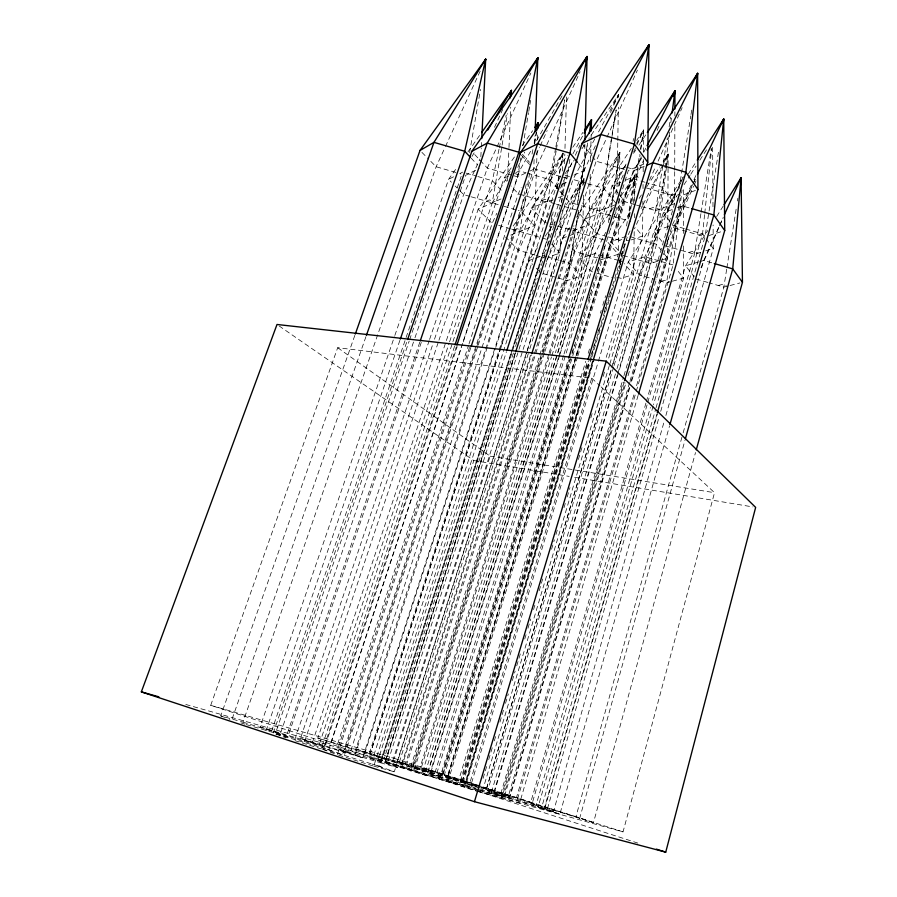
<?xml version="1.0" encoding="UTF-8"?>
<svg xmlns="http://www.w3.org/2000/svg" width="897" height="897" viewBox="0 0 897 897"><rect width="100%" height="100%" fill="white"/><g stroke="black" fill="none" stroke-linecap="round" stroke-linejoin="round"><path stroke-width="0.67" stroke-dasharray="4.49 3.36" d="M683.626 245.991L683.604 278.104L647.522 403.269M683.637 233.433L683.671 188.751M674.701 171.675L674.611 203.709L631.477 350.122M674.712 170.284L674.847 124.324M674.869 115.96L674.88 111.789M667.738 240.138L667.66 258.19L631.096 383.075M667.794 227.647L668.074 166.562M668.074 165.171L668.13 154.06L660.484 165.743M642.88 201.163L642.51 236.079L605.587 359.439M643.014 188.594L643.059 184.401M643.183 171.832L643.317 159.274M643.396 152.288L643.631 129.942L636.691 140.369M634.19 231.628L633.663 274.538L608.031 360.291M634.37 217.78L634.414 213.632M634.571 201.175L634.897 174.87L618.773 199.347M619.132 198.416L618.224 254.288L617.416 256.968M619.334 185.847L619.872 152.322L576.58 217.253M616.901 194.559L617.775 141.861M617.798 140.47L618.358 107.192M618.515 97.493L618.56 94.712L588.948 138.441M583.599 195.165L581.615 276.007L426.916 775.748L368.992 757.64L500.548 348.541M583.913 182.618L584.014 178.436L561.477 211.995M584.9 144.137L584.25 170.565L527.257 350.929M549.099 353.048L589.06 224.676L590.226 174.321M590.518 161.729L591.011 140.751M591.045 139.349L591.168 133.754M558.439 197.71L563.596 195.535L564.123 177.539M564.527 163.703L564.818 154.015M564.975 148.487L566.523 95.901M561.152 215.482L560.042 252.988L529.252 350.559M561.533 202.98L562.105 183.526M562.486 171.024L563.024 152.961L512.725 226.75M537.135 150.584L534.421 225.652L362.668 757.774L260.096 726.962L394.4 336.767M537.527 139.461L537.785 132.509M534.107 159.509L533.749 169.264L476.352 344.908M534.668 144.182L534.982 135.828M507.556 180.947L508.924 148.902M508.98 147.512L510.718 107.113M480.848 156.74L481.263 148.375M481.33 146.985L481.611 141.401M704.605 214.63L702.542 233.882L653.521 404.738M704.75 213.262L711.702 148.644M636.253 391.361L673.064 264.951L682.023 190.063M666.527 166.562L656.537 244.298L619.177 370.551M666.695 165.171L668.13 154.06L641.097 208.62M669.611 132.207L662.502 187.294L609.949 363.532M670.855 122.564L671.741 115.679M633.192 203.395L640.088 154.889M640.873 149.351L643.631 129.942L636.623 143.554M623.662 253.346L625.041 243.704M628.595 218.924L634.897 174.87L614.613 214.854M609.59 219.933L619.872 152.322L578.15 232.401L411.118 765.803L477.529 787.196L413.001 767.047L542.528 352.824M656.021 407.877L704.986 236.797L718.699 150.674M726.66 269.291L723.845 287.107L682.819 434.002M726.873 267.923L736.572 206.433M737.435 200.973L737.861 198.237M679.074 188.684L690.78 115.892M691.004 114.524L691.89 109.03M680.15 198.125L666.538 282.869L636.085 387.336M700.893 213.721L694.435 254.221L651.94 402.08M701.118 212.331L711.265 148.689M641.691 206.602L655.561 210.604L667.346 137.835M669.128 126.791L670.698 117.126M604.488 245.991L602.257 259.525L444.273 775.288L458.703 780.222L585.752 361.356M608.334 222.579L619.872 152.322L574.977 251.575L542.831 354.438M633.08 141.3L633.529 138.542M619.558 268.764L620.018 266.005M620.242 264.626L622.496 250.812M626.554 225.966L634.897 174.87L610.229 229.542M629.436 216.85L639.572 154.766M640.469 149.25L643.631 129.942L633.349 152.692M548.684 354.393L419.617 768.931L405.433 764.042L573.071 230.664L573.901 225.708M578.105 200.379L587.636 142.993M578.744 210.19L567.061 280.604L544.928 351.445M556.151 150.875L547.529 202.307L500.829 347.543M556.387 149.507L564.695 99.982M547.417 246.193L553.157 211.916M557.059 188.617L563.024 152.961L519.767 231.493L349.976 753.222M569.909 159.195L566.725 178.29L379.083 766.24L394.299 771.768L526.842 352.263M578.285 212.69L569.797 263.393L542.192 351.602M520.854 158.007L517.659 176.844L462.011 345.67M522.951 145.662L528.535 112.708M528.77 111.34L529.701 105.846M529.925 104.478L530.632 100.352M519.767 231.493L529.522 173.738M534.646 143.442L536.507 132.42M577.208 204.471L587.58 142.993M312.369 742.671L492.24 202.901L501.872 146.469M502.096 145.101L507.467 113.65M469.58 152.636L480.478 89.408M551.902 214.82L547.462 239.555L380.507 762.764L300.506 738.343L432.724 344.526M556.6 188.706L563.024 152.961L518.713 250.341L487.598 346.242M555.658 148.061L549.85 179.669L495.749 347.363M555.905 146.693L564.493 99.959M526.214 184.02L520.91 211.232L344.112 752.583M532.044 154.082L533.098 148.633M534.163 143.195L536.283 132.308M499.001 149.261L492.341 180.745L438.958 340.21M499.281 147.893L506.233 115.04M478.863 791.838L623.045 831.878L714.528 492.7L600.934 386.753M645.93 403.112L530.542 803.006L593.466 822.65L695.523 452.514M593.466 822.65L575.919 816.73L682.449 435.348M579.563 818.77L685.05 440.057M615.454 373.903L491.276 792.78L559.874 814.207L669.521 426.008M547.439 808.746L659.183 416.735M660.719 411.342L703.73 260.466L719.248 226.111M653.128 406.083L538.11 806.975L553.561 811.292L664.352 420.872M665.888 415.49L713.261 248.547L713.115 224.979M559.874 814.207L541.519 807.95L655.64 409.223M543.918 809.778L656.94 414.145M575.919 816.73L545.096 807.109L657.445 413.708M646.311 401.766L685.555 265.77L707.767 230.563M481.341 787.375L532.325 803.006L647.141 404.614M553.561 811.292L536.047 805.338L650.392 407.462M638.103 395.409L519.632 803.118L477.675 789.416M532.325 803.006L516.493 797.646L634.515 392.695M517.591 798.846L635.861 392.707M501.165 796.76L623.224 382.144M624.234 381.774L501.737 798.151L477.809 790.672M536.047 805.338L503.8 795.269L625.063 382.817M541.519 807.95L504.439 796.458L625.691 383.759M628.057 375.697L649.776 301.751M650.179 300.417L663.208 256.049M663.601 254.703L672.29 225.125L691.542 184.659M629.593 382.514L507.971 797.467L491.276 792.78M629.986 381.169L674.847 228.073L693.605 186.24M508.823 798.812L629.29 387.426M630.871 382.055L682.449 205.94L692.619 184.524M477.866 787.129L510.012 796.693L630.703 384.421M510.012 796.693L494.18 791.311L617.439 374.935M617.831 373.589L650.437 263.449L668.13 154.06L634.504 228.757M494.382 792.275L618.773 371.896M479.873 790.335L500.078 796.076L623.561 376.987M623.953 375.641L631.073 351.467M516.493 797.646L486.566 788.295L611.429 368.768M611.821 367.422L639.348 274.942L683.11 177.46M486.443 789.113L611.35 369.396M612.954 364.025L644.876 256.744L683.682 176.193M504.439 796.458L487.665 790.717L613.671 366.839M614.075 365.505L653.947 231.37L677.257 195.21M617.046 368.532L663.219 212.791L678.345 189.357M483.102 778.372L487.105 764.973M488.708 759.613L492.711 746.214M494.314 740.855L495.918 735.495M499.921 722.096L503.923 708.697M505.527 703.326L508.33 693.953M512.333 680.554L515.136 671.169M516.739 665.809L520.742 652.411M524.745 639.012L526.348 633.652M527.952 628.292L530.755 618.908M533.558 609.534L535.15 604.174M539.164 590.775L543.167 577.376M551.577 549.233L554.38 539.848M555.972 534.489L557.575 529.129M563.989 507.691L565.592 502.331M567.184 496.972L569.987 487.598M578.397 459.455L582.4 446.056M590.809 417.912L592.412 412.553M603.221 376.37L604.825 371.01M482.407 791.132L609.668 364.417M641.647 158.13L633.215 170.912L446.998 780.424L465.689 785.671L593.881 360.751M468.077 788.844L591.717 378.153L337.687 347.711L210.717 705.334L477.507 791.468M477.529 786.075L471.273 783.944L597.985 362.623M598.389 361.278L628.248 261.991L682.92 177.371M588.197 353.328L589.811 347.969M600.373 313.176L601.181 310.497M602.806 305.148L605.643 295.775M515.282 353.082L385.228 761.699L439.429 779.28L459.174 784.808L587.737 360.437M460.755 782.453L588.466 360.672M461.955 781.859L589.262 361.143M590.888 355.784L595.754 339.705M597.783 333.011L600.216 324.972M604.264 311.573L607.101 302.188M608.727 296.829L610.352 291.469M618.863 263.337L625.355 241.898M476.599 786.725L462.303 782.262L627.182 237.245M575.65 356.793L447.177 777.082L463.401 781.702L591.358 358.464M591.773 357.129L623.684 252.808M613.391 207.499L579.608 258.773L421.231 767.843L465.33 782.027L592.513 360.863M476.486 790.257L464.523 786.523L592.883 361.289M478.123 785.537L466.261 781.5L593.242 360.785M559.593 355.56L430.212 774.257L448.578 779.437L577.466 357.241M577.881 355.896L624.929 201.758L643.328 160.978M439.429 779.28L568.328 359.417M558.551 183.313L556.207 186.767L373.657 755.823L441.044 776.869L569.113 359.45M570.357 358.318L442.4 775.58L458.703 780.222M571.994 352.958L574.461 344.941M588.813 298.129L591.269 290.101M597.424 270.042L598.243 267.373M459.174 784.808L441.817 778.764L570.391 359.394M572.028 354.035L628.304 170.475L645.358 163.321M576.053 355.447L610.835 241.674L631.454 210.133M478.594 789.943L446.65 779.964L630.58 178.099L641.355 156.919M560.008 354.225L612.09 185.668L626.655 163.714M435.011 772.564L563.63 355.246M564.045 353.911L594.969 253.593L605.744 232.345M421.231 767.843L437.108 772.395L591.291 271.511L598.759 254.972M422.666 771.678L551.487 356.928M551.902 355.593L603.849 188.359L616.183 109.86L599.398 210.952L555.422 352.768M441.044 776.869L425.582 771.532L553.763 358.116M427.791 772.16L600.968 212.824L627.07 162.099M558.394 357.847L430.358 772.003L317.841 738.096L449.15 343.17M558.797 356.513L596.797 233.601L623.639 174.186M542.954 351.478L584.317 219.193L631.297 148.487M569.617 227.692L562.666 238.12L397.405 761.082L414.223 765.903L542.405 355.773M426.916 775.748L413.865 771.162L544.513 352.79M385.228 761.699L405.724 767.484L596.124 161.213L606.439 138.441M410.904 771.263L541.777 352.936M380.507 762.764L397.651 767.563L528.826 351.893M401.811 763.852L530.889 354.091M401.531 767.44L531.439 354.82M368.992 757.64L385.441 762.282L515.663 353.003M388.21 760.914L572.544 180.779M317.841 738.096L364.776 753.278L392.617 761.239L569.73 202.363L596.729 142.836M210.717 705.334L394.411 758.425L490.143 456.169L337.687 347.711M185.791 704.459L378.399 759.008L473.818 460.553L279.303 326.071M381.382 762.035L542.932 255.555L547.192 247.572M513.409 353.037L384.118 758.795L370.136 753.928L500.391 348.877M515.54 346.365L521.493 327.674M523.198 322.337L530.419 299.643M532.123 294.306L537.225 278.283M538.929 272.946L546.161 250.263M547.865 244.915L553.819 226.235M554.245 224.9L555.086 222.232M556.79 216.895L562.744 198.203M397.651 767.563L384.746 762.988L515.327 352.712M500.986 347.206L528.838 260.59L538.166 246.709M338.64 755.162L373.757 766.139L506.446 351.691M364.776 753.278L495.312 348.698M560.917 175.834L546.957 201.433L369.261 753.693L355.885 749.029L531.506 207.981L567.341 155.282M469.467 347.453L337.799 748.849L355.391 753.816L487.172 347.576M475.915 346.242L342.419 754.747L328.784 749.757L273.271 733.129L407.126 340.882M322.561 749.253L344.336 755.375L477.798 346.466M478.224 345.132L535.61 169.309L580.112 71.715M337.709 743.804L468.57 345.278M468.996 343.943L518.287 193.842L521.179 187.518M470.835 347.453L337.339 754.758L323.178 749.522L456.483 346.466M260.096 726.962L304.599 741.539L324.77 747.179L457.19 346.646M330.903 742.705L519.441 170.89L531.786 149.16M328.784 749.757L461.574 346.993M449.599 341.835L503.968 178.279L512.714 165.653M319.511 743.703L452.503 342.901M452.951 341.566L492.139 223.454L496.792 213.262M454.577 346.242L321.238 748.894L295.035 740.698M304.599 741.539L438.51 341.544M434.507 339.223L478.135 209.281L516.033 154.654M246.271 724.574L287.847 736.852L421.534 341.634M294.978 739.195L429.158 340.737M429.607 339.402L487.306 168.075L530.867 73.005M280.716 732.771L414.515 339.077M414.975 337.754L463.626 194.593L479.951 159.016M419.796 342.228L285.863 737.827L274.527 733.6M271.567 731.212L439.519 239.701M439.978 238.378L441.784 233.074M442.243 231.751L444.049 226.448M444.508 225.125L462.157 173.457M287.847 736.852L275.805 732.401L409.167 341.118M409.615 339.795L465.678 175.319L479.121 168.49M266.061 730.763L400.309 339.133M394.848 335.444L448.567 179.355L456.629 167.952M354.831 335.4L220.752 715.873L242.986 722.141L436.121 166.752L444.867 147.77M365.942 336.689L231.751 720.033L229.307 719.114M701.006 267.598L719.08 227.098M719.641 225.831L723.027 218.24M694.177 184.961L696.442 179.893M667.054 241.966L692.663 184.827M693.235 183.56L696.083 177.214M657.12 130.401L659.99 124.021M649.495 180.207L655.797 166.214M658.084 161.124L682.157 107.685M719.831 224.833L723.274 217.197M610.521 112.439L618.56 94.712L618.134 97.47L618.56 94.712L597.413 134.012M546.262 261.666L584.014 178.436L582.635 186.722L584.014 178.436L555.086 232.749M607.011 137.185L637.408 70.145M536.182 154.632L539.646 147.041M540.218 145.774L547.148 130.603M569.685 229.677L544.827 222.456L549.435 212.309M560.378 188.224L573.06 160.339M575.358 155.259L579.967 145.123M517.76 167.38L524.745 152.086M494.527 127.251L502.69 109.456M445.45 146.503L480.433 70.56M693.942 179.602L696.352 174.545M693.213 183.268L696.207 176.967M628.203 234.666L630.042 230.944M643.889 151.941L645.795 148.207M594.778 138.923L572.97 179.445L586.391 183.324M572.88 153.892L582.848 135.615M536.585 140.706L562.654 94.835M492.24 202.901L511.01 170.127M471.99 156.437L474.143 152.826M716.658 216.48L723.318 205.918M684.019 184.715L690.04 175.386M690.791 174.22L696.05 166.046M699.806 160.215L706.578 149.721M688.178 174.119L696.498 161.225M639.101 198.45L641.389 194.952M646.737 186.778L659.721 166.909M633.551 153.309L635.85 149.844M638.922 145.213L645.818 134.819M545.152 236.292L555.254 221.245M564.785 174.108L574.136 160.294M581.929 148.79L585.831 143.038M572.791 147.254L582.927 132.364M522.346 145.549L532.605 130.749M467.909 151.985L480.007 134.875M453.546 176.799L448.567 179.355L451.393 182.214M462.617 172.134L459.757 173.603L462.123 174.287M508.734 176.003L503.968 178.279L506.659 181.194M515.876 172.594L519.441 170.89L526.046 172.796M525.53 173.143L517.659 176.844L512.804 175.442M530.228 170.923L533.749 169.264L531.999 167.257M486.51 201.242L489.37 199.93L495.122 201.601M501.008 198.932L478.135 209.281L492.139 223.454M574.013 175.083L584.25 170.565L578.386 163.389M562.195 184.154L566.982 182.057M541.676 200.614L544.815 199.28L550.691 200.973M621.856 168.625L625.658 167.01M553.27 199.885L547.529 202.307L518.287 193.842L511.133 186.06M644.237 166.326L633.215 170.912L640.155 180.062M620.724 182.136L612.09 185.668L618.089 193.18M625.658 180.118L630.58 178.099L639.628 180.712M514.239 229.89L517.109 228.735L522.659 230.35M510.785 235.081L534.421 225.652L520.91 211.232L518.309 210.47M593.455 209.225L596.841 207.902L602.806 209.629M615.465 204.751L599.398 210.952L577.634 204.651M584.317 219.193L600.968 212.824L612.573 216.188M567.42 229.015L569.505 228.23M573.071 230.664L589.06 224.676M671.393 195.142L675.34 193.674M695.433 190.456L681.709 195.512L677.885 194.402M649.428 208.833L653.151 207.476L659.306 209.248M655.561 210.604L674.611 203.709L662.502 187.294L645.997 182.54M672.189 209.595L663.219 212.791L669.532 221.099M677.313 207.768L682.449 205.94L690.286 208.205M626.274 236.348L610.835 241.674L618.941 251.138M619.636 240.239L621.868 239.465M668.366 226.47L653.947 231.37L664.531 244.746M631.118 239.936L642.51 236.079L635.726 227.703M698.954 235.059L702.811 233.825L706.444 234.868M708.877 235.575L722.085 231.404M644.853 261.823L648.217 260.78L653.823 262.417M657.68 261.24L650.437 263.449L622.54 255.342L619.838 252.18M661.448 260.085L667.66 258.19L661.672 250.712M688.616 252.528L692.293 251.407L698.135 253.1M700.658 252.349L694.435 254.221L679.567 249.904M705.704 250.824L713.261 248.547L706.163 238.837M698.539 261.98L685.555 265.77L694.2 276.781M699.839 261.61L703.73 260.466L712.958 263.146M661.089 281.277L664.43 280.335L669.902 281.927L666.538 282.869L655.976 279.786M672.391 281.232L683.604 278.104L677.123 270.008M718.262 285.481L721.906 284.528L726.391 285.84M727.512 286.165L723.845 287.107L709.067 282.813M730.001 285.526L739.958 282.947M490.143 456.169L714.528 492.7M473.818 460.553L569.147 476.397M574.674 477.316L752.886 506.928M373.757 766.139L394.299 771.768M487.665 790.717L503.8 795.269M530.542 803.006L545.096 807.109M465.33 782.027L478.135 785.682M471.273 783.944L480.198 786.478M481.476 786.848L486.566 788.295M626.947 167.38L632.127 168.871M624.435 169.365L596.124 161.213L592.794 157.031M640.929 181.082L644.73 182.181M646.053 187.843L676.473 196.6M355.885 749.029L405.433 764.042M565.166 175.33L570.167 176.776L566.725 178.29L561.746 176.855M587.737 183.706L603.849 188.359L615.88 203.204M560.502 176.496L535.61 169.309L532.986 166.304M527.369 173.177L549.85 179.669L559.01 190.242M635.244 204.74L624.929 201.758L618.941 194.257M636.534 205.11L640.402 206.232M514.721 173.592L520.821 175.352M511.582 175.094L487.306 168.075L472.708 152.355M684.377 228.623L672.694 225.248L674.847 228.073L704.986 236.797M685.667 229.004L702.542 233.882L704.582 236.685M576.322 204.269L569.73 202.363L559.818 190.926M466.182 173.166L476.486 176.148M477.809 176.53L492.341 180.745L503.262 192.395M613.862 216.558L630.636 221.413M455.822 172.459L436.121 166.752L429.484 160.047M555.131 203.81L546.957 201.433L531.506 207.981L544.827 222.456M556.454 204.191L563.069 206.108M564.392 206.489L576.289 209.943M665.35 245.778L678.267 249.523M629.963 236.595L656.537 244.298L660.809 249.646M626.431 240.082L628.73 240.755M469.983 196.443L463.626 194.593L457.986 188.886M471.25 196.813L498.754 204.796M503.968 206.31L516.997 210.1M606.966 236.55L596.797 233.601L578.969 213.026M608.233 236.92L624.211 241.562M572.813 228.5L576.222 229.486M603.872 239.88L578.15 232.401L562.666 238.12L565.301 241.001M658.959 260.848L644.876 256.744L628.248 261.991L639.348 274.942L654.698 279.416M661.526 261.588L673.064 264.951M695.926 278.978L707.744 282.42M498.642 225.349L510.337 228.746M511.638 229.127L540.869 237.638M542.18 238.019L547.462 239.555L549.256 241.472M618.638 260.489L594.969 253.593L579.608 258.773L591.291 271.511L595.283 272.666M619.928 260.859L622.484 261.61M605.408 258.493L599.925 256.89L596.797 257.932L574.977 251.575L568.821 244.847M598.983 258.571L602.257 259.525L618.224 254.288L606.45 240.62M546.957 256.733L542.932 255.555L528.838 260.59L532.616 264.413M559.044 260.253L548.302 257.125L560.042 252.988L550.153 242.437M560.39 260.646L569.797 263.393L581.615 276.007L567.061 280.604L541.115 273.024M616.968 277.162L620.971 278.328L633.663 274.538L624.2 263.595M534.735 255.017L518.713 250.341L505.65 237.133M536.07 255.41L545.421 258.134M596.606 273.058L612.539 277.711M437.108 772.395L466.261 781.5M414.223 765.903L444.273 775.288M463.401 781.702L478.785 786.501M481.42 787.331L494.18 791.311M392.617 761.239L425.582 771.532M448.578 779.437L479.312 789.046M480.456 789.394L500.078 796.076M465.689 785.671L476.341 789.001M405.724 767.484L441.817 778.764M385.441 762.282L413.865 771.162M355.391 753.816L384.746 762.988M314.813 743.557L306.034 740.687M242.986 722.141L275.805 732.401M331.464 750.744L322.012 747.649M240.99 722.926L244.948 724.159M344.336 755.375L379.083 766.24M382.066 767.327L372.12 764.065M394.411 758.425L623.045 831.878M378.399 759.008L475.511 790.481M476.834 790.919L637.801 843.09M447.177 777.082L462.303 782.262M397.405 761.082L411.118 765.803M430.212 774.257L446.65 779.964M446.998 780.424L464.523 786.523M337.799 748.849L362.668 757.774M343.876 751.316L346.354 752.202M300.506 738.343L324.77 747.179M220.752 715.873L228.085 718.654M591.717 378.153L599.902 385.788M421.904 152.367L428.542 159.083M455.16 186.027L457.044 187.933M536.395 268.237L539.232 271.107M471.127 158.107L477.552 164.958M521.46 155.226L531.114 166.259M522.469 154.262L529.477 162.29M556.207 186.767L558.909 189.884M559.93 191.308L563.596 195.535M582.007 143.43L591.964 155.977M712.633 147.321L713.014 209.719"/><path stroke-width="1.35" d="M674.892 108.997L674.948 90.9L647.354 132.509M588.152 359.103L647.769 162.312L648.867 44.85L582.007 143.43L515.708 351.747M585.001 139.966L587.053 56.511L520.72 152.255L456.921 345.132M591.235 130.951L591.493 119.761L584.485 130.076M537.931 128.338L538.133 122.777L534.971 127.329M535.128 131.646L537.841 57.8L471.8 151.38L407.586 339.548M511.2 95.968L511.436 90.395L481.611 132.599M481.745 138.62L485.681 59.168L420.009 150.449L355.302 334.088M672.1 112.932L674.948 90.9L647.062 145.706M723.296 121.779L723.733 119.032L697.261 160.047M740.451 181.844L741.101 177.741L724.058 204.74M697.182 76.077L697.631 73.33L647.017 150.001M674.051 96.416L674.948 90.9L672.638 95.99M648.195 48.987L648.867 44.85L600.811 134.494L531.865 353.485M590.585 125.232L591.493 119.761L584.182 133.171M586.133 61.983L587.053 56.511L537.572 143.8L471.273 346.119M536.911 63.295L537.841 57.8L487.217 143.105L420.245 340.905M537.673 125.535L538.133 122.777L535.352 127.632M589.194 133.429L591.493 119.761L589.183 124.84M510.729 94.499L511.436 90.395L487.766 130.02M484.739 64.662L485.681 59.168L433.957 142.365L366.402 335.366M536.541 130.951L538.133 122.777L536.384 126.6M509.698 98.614L511.436 90.395L510.27 92.94M665.742 852.15L755.655 507.388L606.226 361.155L277.005 324.479L141.345 691.879L474.446 801.694L665.742 852.15L656.425 849.134M696.263 449.812L742.447 282.308L741.101 177.741L724.428 214.652M685.42 438.7L732.726 268.887L741.101 177.741L739.969 180.275M669.902 424.662L724.72 230.563L723.733 119.032L697.406 174.444M657.322 412.799L713.833 214.988L723.733 119.032L722.029 122.833M638.496 394.063L697.933 189.536L697.631 73.33L652.814 162.749L593.298 359.944M624.626 380.429L685.88 172.246L697.631 73.33L695.332 78.42M474.446 801.694L606.226 361.155M568.743 358.071L634.414 144.125L648.867 44.85L647.724 47.384M506.872 350.368L570.021 153.14L587.053 56.511L585.898 59.045M455.026 344.908L518.836 152.221L537.841 57.8L535.52 62.868M400.309 339.133L464.713 151.257L485.681 59.168L483.932 62.958M420.009 150.449L433.957 142.365L464.713 151.257L470.207 157.121M471.8 151.38L487.217 143.105L518.836 152.221L520.585 154.228M520.72 152.255L537.572 143.8L570.021 153.14L577.545 162.357M582.007 143.43L600.811 134.494L634.414 144.125L647.769 162.312M646.692 165.306L652.814 162.749L685.88 172.246L697.933 189.536M141.345 691.879L158.859 696.834M691.598 208.575L713.833 214.988L724.72 230.563M714.27 263.527L732.726 268.887L742.447 282.308"/></g></svg>
